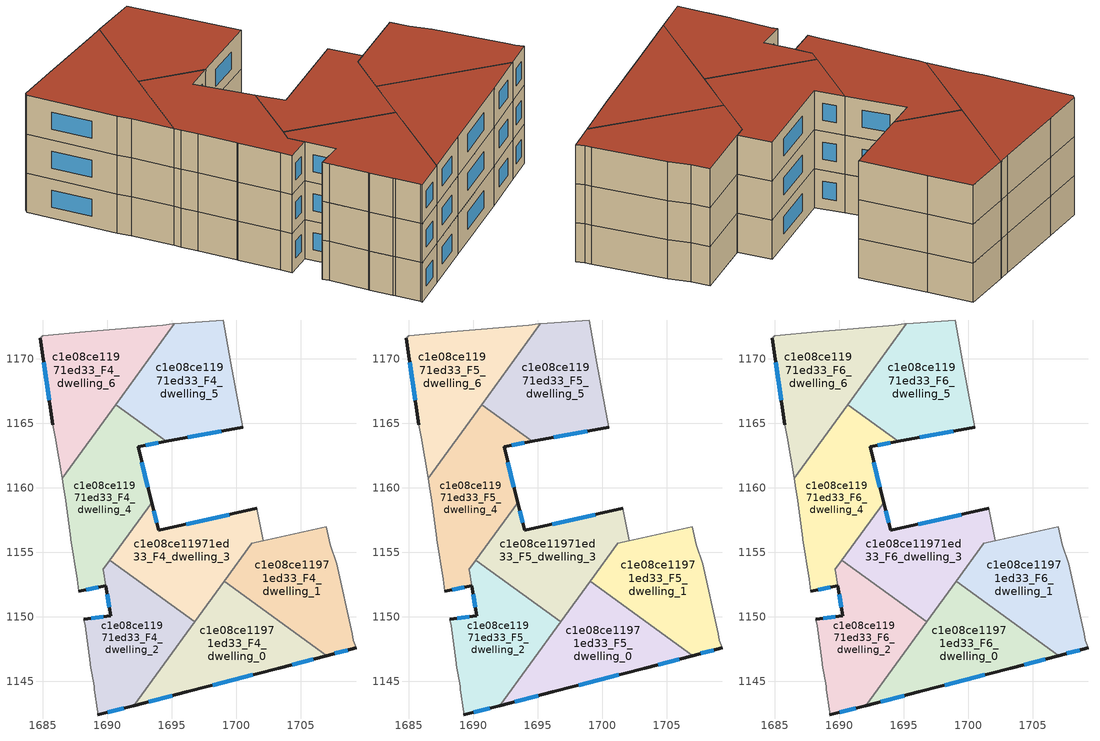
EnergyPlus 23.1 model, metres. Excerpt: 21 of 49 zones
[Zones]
c1e08ce11971ed33_F4_dwelling_0
 floor to c1e08ce11971ed33_F3_dwelling_0 (EU_floor_Construction): 1707.02,1146.98 1703.29,1145.99 1696.19,1144.19 1692.05,1143.11 1699.07,1152.76 z12
 wall outside (EU_wall_Construction): 1692.05,1143.11 1696.19,1144.19 1703.29,1145.99 1707.02,1146.98 z12:15
 wall to c1e08ce11971ed33_F4_dwelling_1 (EU_wall_Construction): 1707.02,1146.98 1699.07,1152.76 z12:15
 wall to c1e08ce11971ed33_F4_dwelling_2 (EU_wall_Construction): 1696.77,1149.6 1692.05,1143.11 z12:15
 wall to c1e08ce11971ed33_F4_dwelling_3 (EU_wall_Construction): 1699.07,1152.76 1696.77,1149.6 z12:15
 window (EU_Window_Construction): 1693.21,1143.41 1695.03,1143.89 / 1704.33,1146.27 1705.97,1146.7 / 1698.18,1144.69 1701.3,1145.48 z12.84:14.16
c1e08ce11971ed33_F4_dwelling_1
 floor to c1e08ce11971ed33_F3_dwelling_1 (EU_floor_Construction): 1707,1156.99 1707.3,1155.59 1707.8,1154.09 1709,1148.69 1709.1,1148.19 1709.3,1147.59 1707.02,1146.98 1699.07,1152.76 1701.21,1155.7 z12
 wall outside (EU_wall_Construction): 1707.02,1146.98 1709.3,1147.59 z12:15
 wall to c1e08ce11971ed33_F4_dwelling_3 (EU_wall_Construction): 1702.09,1155.89 1701.21,1155.7 / 1701.2,1155.69 1699.07,1152.76 z12:15
 wall adiabatic (EU_wall_Construction): 1709.3,1147.59 1709.1,1148.19 1709,1148.69 1707.8,1154.09 1707.3,1155.59 1707,1156.99 1702.1,1155.9 z12:15
 window (EU_Window_Construction): 1707.66,1147.15 1708.66,1147.42 z12.84:14.16
c1e08ce11971ed33_F4_dwelling_2
 floor to c1e08ce11971ed33_F3_dwelling_2 (EU_floor_Construction): 1696.77,1149.6 1692.05,1143.11 1689.28,1142.39 1689.28,1142.59 1689.01,1144.38 1688.98,1144.59 1688.68,1146.29 1688.68,1146.39 1688.28,1149.29 1688.18,1149.79 1690.28,1150.09 1689.88,1152.4 1689.67,1153.63 1690.21,1154.37 z12
 wall outside (EU_wall_Construction): 1689.88,1152.39 1690.28,1150.09 1688.18,1149.79 / 1689.28,1142.39 1692.05,1143.11 z12:15
 wall adiabatic (EU_wall_Construction): 1688.18,1149.79 1688.28,1149.29 1688.68,1146.39 1688.68,1146.29 1688.98,1144.59 1689.01,1144.38 1689.28,1142.59 1689.28,1142.39 z12:15
 wall to c1e08ce11971ed33_F4_dwelling_3 (EU_wall_Construction): 1696.77,1149.6 1690.21,1154.37 z12:15
 wall to c1e08ce11971ed33_F4_dwelling_4 (EU_wall_Construction): 1690.21,1154.37 1689.67,1153.63 1689.88,1152.4 z12:15
 window (EU_Window_Construction): 1689.69,1150.01 1688.77,1149.88 / 1690,1151.75 1690.17,1150.74 / 1690.06,1142.59 1691.27,1142.91 z12.84:14.16
c1e08ce11971ed33_F4_dwelling_3
 floor to c1e08ce11971ed33_F3_dwelling_3 (EU_floor_Construction): 1701.59,1158.4 1702.09,1155.89 1701.21,1155.7 1696.77,1149.6 1690.21,1154.37 1693.46,1158.84 1693.99,1156.7 z12
 wall outside (EU_wall_Construction): 1701.59,1158.4 1693.99,1156.7 1693.46,1158.84 z12:15
 wall adiabatic (EU_wall_Construction): 1702.09,1155.89 1701.59,1158.4 z12:15
 wall to c1e08ce11971ed33_F4_dwelling_4 (EU_wall_Construction): 1693.46,1158.84 1690.21,1154.37 z12:15
 window (EU_Window_Construction): 1693.84,1157.3 1693.61,1158.24 / 1699.46,1157.92 1696.12,1157.17 z12.84:14.16
c1e08ce11971ed33_F4_dwelling_4
 floor to c1e08ce11971ed33_F3_dwelling_4 (EU_floor_Construction): 1694.58,1163.61 1692.39,1163.2 1693.46,1158.84 1689.67,1153.63 1689.88,1152.4 1687.78,1152 1687.68,1152.9 1687.18,1156 1687.18,1156.1 1686.78,1159 1686.58,1160.2 1686.5,1160.74 1690.66,1166.46 z12
 wall outside (EU_wall_Construction): 1693.46,1158.84 1692.39,1163.2 1694.58,1163.61 / 1687.78,1152 1689.88,1152.4 z12:15
 wall adiabatic (EU_wall_Construction): 1686.5,1160.74 1686.58,1160.2 1686.78,1159 1687.18,1156.1 1687.18,1156 1687.68,1152.9 1687.78,1152 z12:15
 wall to c1e08ce11971ed33_F4_dwelling_5 (EU_wall_Construction): 1694.58,1163.61 1690.66,1166.46 z12:15
 wall to c1e08ce11971ed33_F4_dwelling_6 (EU_wall_Construction): 1690.66,1166.46 1686.5,1160.74 z12:15
 window (EU_Window_Construction): 1693,1163.32 1693.97,1163.49 / 1693.16,1160.06 1692.69,1161.98 / 1688.37,1152.11 1689.29,1152.28 z12.84:14.16
c1e08ce11971ed33_F4_dwelling_5
 floor to c1e08ce11971ed33_F3_dwelling_5 (EU_floor_Construction): 1699,1173.01 1699.6,1169.71 1700.49,1164.7 1694.58,1163.61 1690.66,1166.46 1695.21,1172.72 z12
 wall outside (EU_wall_Construction): 1694.58,1163.61 1700.49,1164.7 z12:15
 wall adiabatic (EU_wall_Construction): 1700.49,1164.7 1699.6,1169.71 1699,1173.01 1695.21,1172.72 z12:15
 wall to c1e08ce11971ed33_F4_dwelling_6 (EU_wall_Construction): 1695.21,1172.72 1690.66,1166.46 z12:15
 window (EU_Window_Construction): 1696.24,1163.91 1698.84,1164.39 z12.84:14.16
c1e08ce11971ed33_F4_dwelling_6
 floor to c1e08ce11971ed33_F3_dwelling_6 (EU_floor_Construction): 1695.21,1172.72 1686.5,1160.74 1685.98,1163.9 1685.78,1164.91 1684.79,1171.61 1684.99,1171.81 1688.29,1172.11 1694.29,1172.61 1695.09,1172.71 z12
 wall outside (EU_wall_Construction): 1684.79,1171.61 1685.78,1164.91 z12:15
 wall adiabatic (EU_wall_Construction): 1695.21,1172.72 1695.09,1172.71 1694.29,1172.61 1688.29,1172.11 1684.99,1171.81 1684.79,1171.61 / 1685.78,1164.91 1685.98,1163.9 1686.5,1160.74 z12:15
 window (EU_Window_Construction): 1685.07,1169.73 1685.5,1166.78 z12.84:14.16
c1e08ce11971ed33_F5_dwelling_0
 floor to c1e08ce11971ed33_F4_dwelling_0 (EU_floor_Construction): 1707.02,1146.98 1703.29,1145.99 1696.19,1144.19 1692.05,1143.11 1699.07,1152.76 z15
 wall outside (EU_wall_Construction): 1692.05,1143.11 1696.19,1144.19 1703.29,1145.99 1707.02,1146.98 z15:18
 wall to c1e08ce11971ed33_F5_dwelling_1 (EU_wall_Construction): 1707.02,1146.98 1699.07,1152.76 z15:18
 wall to c1e08ce11971ed33_F5_dwelling_2 (EU_wall_Construction): 1696.77,1149.6 1692.05,1143.11 z15:18
 wall to c1e08ce11971ed33_F5_dwelling_3 (EU_wall_Construction): 1699.07,1152.76 1696.77,1149.6 z15:18
 window (EU_Window_Construction): 1693.21,1143.41 1695.03,1143.89 / 1704.33,1146.27 1705.97,1146.7 / 1698.18,1144.69 1701.3,1145.48 z15.84:17.16
c1e08ce11971ed33_F5_dwelling_1
 floor to c1e08ce11971ed33_F4_dwelling_1 (EU_floor_Construction): 1707,1156.99 1707.3,1155.59 1707.8,1154.09 1709,1148.69 1709.1,1148.19 1709.3,1147.59 1707.02,1146.98 1699.07,1152.76 1701.21,1155.7 z15
 wall outside (EU_wall_Construction): 1707.02,1146.98 1709.3,1147.59 z15:18
 wall to c1e08ce11971ed33_F5_dwelling_3 (EU_wall_Construction): 1702.09,1155.89 1701.21,1155.7 / 1701.2,1155.69 1699.07,1152.76 z15:18
 wall adiabatic (EU_wall_Construction): 1709.3,1147.59 1709.1,1148.19 1709,1148.69 1707.8,1154.09 1707.3,1155.59 1707,1156.99 1702.1,1155.9 z15:18
 window (EU_Window_Construction): 1707.66,1147.15 1708.66,1147.42 z15.84:17.16
c1e08ce11971ed33_F5_dwelling_2
 floor to c1e08ce11971ed33_F4_dwelling_2 (EU_floor_Construction): 1696.77,1149.6 1692.05,1143.11 1689.28,1142.39 1689.28,1142.59 1689.01,1144.38 1688.98,1144.59 1688.68,1146.29 1688.68,1146.39 1688.28,1149.29 1688.18,1149.79 1690.28,1150.09 1689.88,1152.4 1689.67,1153.63 1690.21,1154.37 z15
 wall outside (EU_wall_Construction): 1689.88,1152.39 1690.28,1150.09 1688.18,1149.79 / 1689.28,1142.39 1692.05,1143.11 z15:18
 wall adiabatic (EU_wall_Construction): 1688.18,1149.79 1688.28,1149.29 1688.68,1146.39 1688.68,1146.29 1688.98,1144.59 1689.01,1144.38 1689.28,1142.59 1689.28,1142.39 z15:18
 wall to c1e08ce11971ed33_F5_dwelling_3 (EU_wall_Construction): 1696.77,1149.6 1690.21,1154.37 z15:18
 wall to c1e08ce11971ed33_F5_dwelling_4 (EU_wall_Construction): 1690.21,1154.37 1689.67,1153.63 1689.88,1152.4 z15:18
 window (EU_Window_Construction): 1689.69,1150.01 1688.77,1149.88 / 1690,1151.75 1690.17,1150.74 / 1690.06,1142.59 1691.27,1142.91 z15.84:17.16
c1e08ce11971ed33_F5_dwelling_3
 floor to c1e08ce11971ed33_F4_dwelling_3 (EU_floor_Construction): 1701.59,1158.4 1702.09,1155.89 1701.21,1155.7 1696.77,1149.6 1690.21,1154.37 1693.46,1158.84 1693.99,1156.7 z15
 wall outside (EU_wall_Construction): 1701.59,1158.4 1693.99,1156.7 1693.46,1158.84 z15:18
 wall adiabatic (EU_wall_Construction): 1702.09,1155.89 1701.59,1158.4 z15:18
 wall to c1e08ce11971ed33_F5_dwelling_4 (EU_wall_Construction): 1693.46,1158.84 1690.21,1154.37 z15:18
 window (EU_Window_Construction): 1693.84,1157.3 1693.61,1158.24 / 1699.46,1157.92 1696.12,1157.17 z15.84:17.16
c1e08ce11971ed33_F5_dwelling_4
 floor to c1e08ce11971ed33_F4_dwelling_4 (EU_floor_Construction): 1694.58,1163.61 1692.39,1163.2 1693.46,1158.84 1689.67,1153.63 1689.88,1152.4 1687.78,1152 1687.68,1152.9 1687.18,1156 1687.18,1156.1 1686.78,1159 1686.58,1160.2 1686.5,1160.74 1690.66,1166.46 z15
 wall outside (EU_wall_Construction): 1693.46,1158.84 1692.39,1163.2 1694.58,1163.61 / 1687.78,1152 1689.88,1152.4 z15:18
 wall adiabatic (EU_wall_Construction): 1686.5,1160.74 1686.58,1160.2 1686.78,1159 1687.18,1156.1 1687.18,1156 1687.68,1152.9 1687.78,1152 z15:18
 wall to c1e08ce11971ed33_F5_dwelling_5 (EU_wall_Construction): 1694.58,1163.61 1690.66,1166.46 z15:18
 wall to c1e08ce11971ed33_F5_dwelling_6 (EU_wall_Construction): 1690.66,1166.46 1686.5,1160.74 z15:18
 window (EU_Window_Construction): 1693,1163.32 1693.97,1163.49 / 1693.16,1160.06 1692.69,1161.98 / 1688.37,1152.11 1689.29,1152.28 z15.84:17.16
c1e08ce11971ed33_F5_dwelling_5
 floor to c1e08ce11971ed33_F4_dwelling_5 (EU_floor_Construction): 1699,1173.01 1699.6,1169.71 1700.49,1164.7 1694.58,1163.61 1690.66,1166.46 1695.21,1172.72 z15
 wall outside (EU_wall_Construction): 1694.58,1163.61 1700.49,1164.7 z15:18
 wall adiabatic (EU_wall_Construction): 1700.49,1164.7 1699.6,1169.71 1699,1173.01 1695.21,1172.72 z15:18
 wall to c1e08ce11971ed33_F5_dwelling_6 (EU_wall_Construction): 1695.21,1172.72 1690.66,1166.46 z15:18
 window (EU_Window_Construction): 1696.24,1163.91 1698.84,1164.39 z15.84:17.16
c1e08ce11971ed33_F5_dwelling_6
 floor to c1e08ce11971ed33_F4_dwelling_6 (EU_floor_Construction): 1695.21,1172.72 1686.5,1160.74 1685.98,1163.9 1685.78,1164.91 1684.79,1171.61 1684.99,1171.81 1688.29,1172.11 1694.29,1172.61 1695.09,1172.71 z15
 wall outside (EU_wall_Construction): 1684.79,1171.61 1685.78,1164.91 z15:18
 wall adiabatic (EU_wall_Construction): 1695.21,1172.72 1695.09,1172.71 1694.29,1172.61 1688.29,1172.11 1684.99,1171.81 1684.79,1171.61 / 1685.78,1164.91 1685.98,1163.9 1686.5,1160.74 z15:18
 window (EU_Window_Construction): 1685.07,1169.73 1685.5,1166.78 z15.84:17.16
c1e08ce11971ed33_F6_dwelling_0
 floor to c1e08ce11971ed33_F5_dwelling_0 (EU_floor_Construction): 1707.02,1146.98 1703.29,1145.99 1696.19,1144.19 1692.05,1143.11 1699.07,1152.76 z18
 wall outside (EU_wall_Construction): 1692.05,1143.11 1696.19,1144.19 1703.29,1145.99 1707.02,1146.98 z18:21
 wall to c1e08ce11971ed33_F6_dwelling_1 (EU_wall_Construction): 1707.02,1146.98 1699.07,1152.76 z18:21
 wall to c1e08ce11971ed33_F6_dwelling_2 (EU_wall_Construction): 1696.77,1149.6 1692.05,1143.11 z18:21
 wall to c1e08ce11971ed33_F6_dwelling_3 (EU_wall_Construction): 1699.07,1152.76 1696.77,1149.6 z18:21
 window (EU_Window_Construction): 1693.21,1143.41 1695.03,1143.89 / 1704.33,1146.27 1705.97,1146.7 / 1698.18,1144.69 1701.3,1145.48 z18.84:20.16
 roof outside (EU_roof_Construction): 1707.02,1146.98 1699.07,1152.76 1692.05,1143.11 1696.19,1144.19 1703.29,1145.99 z21
c1e08ce11971ed33_F6_dwelling_1
 floor to c1e08ce11971ed33_F5_dwelling_1 (EU_floor_Construction): 1707,1156.99 1707.3,1155.59 1707.8,1154.09 1709,1148.69 1709.1,1148.19 1709.3,1147.59 1707.02,1146.98 1699.07,1152.76 1701.21,1155.7 z18
 wall outside (EU_wall_Construction): 1707.02,1146.98 1709.3,1147.59 z18:21
 wall to c1e08ce11971ed33_F6_dwelling_3 (EU_wall_Construction): 1702.09,1155.89 1701.21,1155.7 / 1701.2,1155.69 1699.07,1152.76 z18:21
 wall adiabatic (EU_wall_Construction): 1709.3,1147.59 1709.1,1148.19 1709,1148.69 1707.8,1154.09 1707.3,1155.59 1707,1156.99 1702.1,1155.9 z18:21
 window (EU_Window_Construction): 1707.66,1147.15 1708.66,1147.42 z18.84:20.16
 roof outside (EU_roof_Construction): 1709.3,1147.59 1709.1,1148.19 1709,1148.69 1707.8,1154.09 1707.3,1155.59 1707,1156.99 1701.21,1155.7 1699.07,1152.76 1707.02,1146.98 z21
c1e08ce11971ed33_F6_dwelling_2
 floor to c1e08ce11971ed33_F5_dwelling_2 (EU_floor_Construction): 1696.77,1149.6 1692.05,1143.11 1689.28,1142.39 1689.28,1142.59 1689.01,1144.38 1688.98,1144.59 1688.68,1146.29 1688.68,1146.39 1688.28,1149.29 1688.18,1149.79 1690.28,1150.09 1689.88,1152.4 1689.67,1153.63 1690.21,1154.37 z18
 wall outside (EU_wall_Construction): 1689.88,1152.39 1690.28,1150.09 1688.18,1149.79 / 1689.28,1142.39 1692.05,1143.11 z18:21
 wall adiabatic (EU_wall_Construction): 1688.18,1149.79 1688.28,1149.29 1688.68,1146.39 1688.68,1146.29 1688.98,1144.59 1689.01,1144.38 1689.28,1142.59 1689.28,1142.39 z18:21
 wall to c1e08ce11971ed33_F6_dwelling_3 (EU_wall_Construction): 1696.77,1149.6 1690.21,1154.37 z18:21
 wall to c1e08ce11971ed33_F6_dwelling_4 (EU_wall_Construction): 1690.21,1154.37 1689.67,1153.63 1689.88,1152.4 z18:21
 window (EU_Window_Construction): 1689.69,1150.01 1688.77,1149.88 / 1690,1151.75 1690.17,1150.74 / 1690.06,1142.59 1691.27,1142.91 z18.84:20.16
 roof outside (EU_roof_Construction): 1692.05,1143.11 1696.77,1149.6 1690.21,1154.37 1689.67,1153.63 1689.88,1152.4 1690.28,1150.09 1688.18,1149.79 1688.28,1149.29 1688.68,1146.39 1688.68,1146.29 1688.98,1144.59 1689.01,1144.38 1689.28,1142.59 1689.28,1142.39 z21
c1e08ce11971ed33_F6_dwelling_3
 floor to c1e08ce11971ed33_F5_dwelling_3 (EU_floor_Construction): 1701.59,1158.4 1702.09,1155.89 1701.21,1155.7 1696.77,1149.6 1690.21,1154.37 1693.46,1158.84 1693.99,1156.7 z18
 wall outside (EU_wall_Construction): 1701.59,1158.4 1693.99,1156.7 1693.46,1158.84 z18:21
 wall adiabatic (EU_wall_Construction): 1702.09,1155.89 1701.59,1158.4 z18:21
 wall to c1e08ce11971ed33_F6_dwelling_4 (EU_wall_Construction): 1693.46,1158.84 1690.21,1154.37 z18:21
 window (EU_Window_Construction): 1693.84,1157.3 1693.61,1158.24 / 1699.46,1157.92 1696.12,1157.17 z18.84:20.16
 roof outside (EU_roof_Construction): 1696.77,1149.6 1701.21,1155.7 1702.09,1155.89 1701.59,1158.4 1693.99,1156.7 1693.46,1158.84 1690.21,1154.37 z21
c1e08ce11971ed33_F6_dwelling_4
 floor to c1e08ce11971ed33_F5_dwelling_4 (EU_floor_Construction): 1694.58,1163.61 1692.39,1163.2 1693.46,1158.84 1689.67,1153.63 1689.88,1152.4 1687.78,1152 1687.68,1152.9 1687.18,1156 1687.18,1156.1 1686.78,1159 1686.58,1160.2 1686.5,1160.74 1690.66,1166.46 z18
 wall outside (EU_wall_Construction): 1693.46,1158.84 1692.39,1163.2 1694.58,1163.61 / 1687.78,1152 1689.88,1152.4 z18:21
 wall adiabatic (EU_wall_Construction): 1686.5,1160.74 1686.58,1160.2 1686.78,1159 1687.18,1156.1 1687.18,1156 1687.68,1152.9 1687.78,1152 z18:21
 wall to c1e08ce11971ed33_F6_dwelling_5 (EU_wall_Construction): 1694.58,1163.61 1690.66,1166.46 z18:21
 wall to c1e08ce11971ed33_F6_dwelling_6 (EU_wall_Construction): 1690.66,1166.46 1686.5,1160.74 z18:21
 window (EU_Window_Construction): 1693,1163.32 1693.97,1163.49 / 1693.16,1160.06 1692.69,1161.98 / 1688.37,1152.11 1689.29,1152.28 z18.84:20.16
 roof outside (EU_roof_Construction): 1689.88,1152.4 1689.67,1153.63 1693.46,1158.84 1692.39,1163.2 1694.58,1163.61 1690.66,1166.46 1686.5,1160.74 1686.58,1160.2 1686.78,1159 1687.18,1156.1 1687.18,1156 1687.68,1152.9 1687.78,1152 z21
c1e08ce11971ed33_F6_dwelling_5
 floor to c1e08ce11971ed33_F5_dwelling_5 (EU_floor_Construction): 1699,1173.01 1699.6,1169.71 1700.49,1164.7 1694.58,1163.61 1690.66,1166.46 1695.21,1172.72 z18
 wall outside (EU_wall_Construction): 1694.58,1163.61 1700.49,1164.7 z18:21
 wall adiabatic (EU_wall_Construction): 1700.49,1164.7 1699.6,1169.71 1699,1173.01 1695.21,1172.72 z18:21
 wall to c1e08ce11971ed33_F6_dwelling_6 (EU_wall_Construction): 1695.21,1172.72 1690.66,1166.46 z18:21
 window (EU_Window_Construction): 1696.24,1163.91 1698.84,1164.39 z18.84:20.16
 roof outside (EU_roof_Construction): 1700.49,1164.7 1699.6,1169.71 1699,1173.01 1695.21,1172.72 1690.66,1166.46 1694.58,1163.61 z21
c1e08ce11971ed33_F6_dwelling_6
 floor to c1e08ce11971ed33_F5_dwelling_6 (EU_floor_Construction): 1695.21,1172.72 1686.5,1160.74 1685.98,1163.9 1685.78,1164.91 1684.79,1171.61 1684.99,1171.81 1688.29,1172.11 1694.29,1172.61 1695.09,1172.71 z18
 wall outside (EU_wall_Construction): 1684.79,1171.61 1685.78,1164.91 z18:21
 wall adiabatic (EU_wall_Construction): 1695.21,1172.72 1695.09,1172.71 1694.29,1172.61 1688.29,1172.11 1684.99,1171.81 1684.79,1171.61 / 1685.78,1164.91 1685.98,1163.9 1686.5,1160.74 z18:21
 window (EU_Window_Construction): 1685.07,1169.73 1685.5,1166.78 z18.84:20.16
 roof outside (EU_roof_Construction): 1686.5,1160.74 1695.21,1172.72 1695.09,1172.71 1694.29,1172.61 1688.29,1172.11 1684.99,1171.81 1684.79,1171.61 1685.78,1164.91 1685.98,1163.9 z21
[Building]
EU S2 Campaign: North Axis=0; Terrain=City; Solar Distribution=FullExterior
[Site:Location]
Lyon-Bron: Latitude=45.75; Longitude=5; Time Zone=1; Elevation=198
[SizingPeriod:WeatherFileDays]
AnnualSizingPeriod: Begin Month=1; Begin Day of Month=1; End Month=12; End Day of Month=31; Day of Week for Start Day=Monday; Use Weather File Daylight Saving Period=No; Use Weather File Rain and Snow Indicators=No
[MATERIAL]
EU_InternalMass_Material: Roughness=MediumRough; Thickness=0.1; Conductivity=1; Density=1800; Specific Heat=900; Thermal Absorptance=0.9; Solar Absorptance=0.7; Visible Absorptance=0.7
[MATERIAL:NOMASS] Roughness=MediumRough; Thermal Absorptance=0.9; Solar Absorptance=0.7; Visible Absorptance=0.7
Name | Thermal Resistance
EU_wall_NoMass | 0.776494
EU_roof_NoMass | 0.486893
EU_floor_NoMass | 0.421597
[WINDOWMATERIAL:SIMPLEGLAZINGSYSTEM]
EU_Window_SimpleGlazing: UFactor=4.24961; Solar Heat Gain Coefficient=0.83; Visible Transmittance=0.83
[CONSTRUCTION]
EU_wall_Construction: EU_wall_NoMass
EU_roof_Construction: EU_roof_NoMass
EU_floor_Construction: EU_floor_NoMass
EU_Window_Construction: EU_Window_SimpleGlazing
EU_InternalMass_Construction: EU_InternalMass_Material
[ZONE] Type=1; Multiplier=1; Ceiling Height=autocalculate; Floor Area=autocalculate; Part of Total Floor Area=Yes
Name | Volume
c1e08ce11971ed33_F4_dwelling_0; c1e08ce11971ed33_F5_dwelling_0; c1e08ce11971ed33_F6_dwelling_0 | 176.262
c1e08ce11971ed33_F4_dwelling_1; c1e08ce11971ed33_F5_dwelling_1; c1e08ce11971ed33_F6_dwelling_1 | 175.173
c1e08ce11971ed33_F4_dwelling_2; c1e08ce11971ed33_F5_dwelling_2; c1e08ce11971ed33_F6_dwelling_2 | 166.253
c1e08ce11971ed33_F4_dwelling_3; c1e08ce11971ed33_F5_dwelling_3; c1e08ce11971ed33_F6_dwelling_3 | 169.833
c1e08ce11971ed33_F4_dwelling_4; c1e08ce11971ed33_F5_dwelling_4; c1e08ce11971ed33_F6_dwelling_4 | 186.286
c1e08ce11971ed33_F4_dwelling_5; c1e08ce11971ed33_F5_dwelling_5; c1e08ce11971ed33_F6_dwelling_5 | 183.854
c1e08ce11971ed33_F4_dwelling_6; c1e08ce11971ed33_F5_dwelling_6; c1e08ce11971ed33_F6_dwelling_6 | 176.271
[INTERNALMASS] Construction=EU_InternalMass_Construction
Name | Zone or ZoneList | Surface Area
c1e08ce11971ed33_F4_dwelling_0_EU_InternalMass | c1e08ce11971ed33_F4_dwelling_0 | 58.753
c1e08ce11971ed33_F4_dwelling_1_EU_InternalMass | c1e08ce11971ed33_F4_dwelling_1 | 58.392
c1e08ce11971ed33_F4_dwelling_2_EU_InternalMass | c1e08ce11971ed33_F4_dwelling_2 | 55.4199
c1e08ce11971ed33_F4_dwelling_3_EU_InternalMass | c1e08ce11971ed33_F4_dwelling_3 | 56.6101
c1e08ce11971ed33_F4_dwelling_4_EU_InternalMass | c1e08ce11971ed33_F4_dwelling_4 | 62.0952
c1e08ce11971ed33_F4_dwelling_5_EU_InternalMass | c1e08ce11971ed33_F4_dwelling_5 | 61.2853
c1e08ce11971ed33_F4_dwelling_6_EU_InternalMass | c1e08ce11971ed33_F4_dwelling_6 | 58.7572
c1e08ce11971ed33_F5_dwelling_0_EU_InternalMass | c1e08ce11971ed33_F5_dwelling_0 | 58.753
c1e08ce11971ed33_F5_dwelling_1_EU_InternalMass | c1e08ce11971ed33_F5_dwelling_1 | 58.392
c1e08ce11971ed33_F5_dwelling_2_EU_InternalMass | c1e08ce11971ed33_F5_dwelling_2 | 55.4199
c1e08ce11971ed33_F5_dwelling_3_EU_InternalMass | c1e08ce11971ed33_F5_dwelling_3 | 56.6101
c1e08ce11971ed33_F5_dwelling_4_EU_InternalMass | c1e08ce11971ed33_F5_dwelling_4 | 62.0952
c1e08ce11971ed33_F5_dwelling_5_EU_InternalMass | c1e08ce11971ed33_F5_dwelling_5 | 61.2853
c1e08ce11971ed33_F5_dwelling_6_EU_InternalMass | c1e08ce11971ed33_F5_dwelling_6 | 58.7572
c1e08ce11971ed33_F6_dwelling_0_EU_InternalMass | c1e08ce11971ed33_F6_dwelling_0 | 58.753
c1e08ce11971ed33_F6_dwelling_1_EU_InternalMass | c1e08ce11971ed33_F6_dwelling_1 | 58.392
c1e08ce11971ed33_F6_dwelling_2_EU_InternalMass | c1e08ce11971ed33_F6_dwelling_2 | 55.4199
c1e08ce11971ed33_F6_dwelling_3_EU_InternalMass | c1e08ce11971ed33_F6_dwelling_3 | 56.6101
c1e08ce11971ed33_F6_dwelling_4_EU_InternalMass | c1e08ce11971ed33_F6_dwelling_4 | 62.0952
c1e08ce11971ed33_F6_dwelling_5_EU_InternalMass | c1e08ce11971ed33_F6_dwelling_5 | 61.2853
c1e08ce11971ed33_F6_dwelling_6_EU_InternalMass | c1e08ce11971ed33_F6_dwelling_6 | 58.7572
[OTHEREQUIPMENT] Fuel Type=Electricity; Design Level Calculation Method=Watts/Area; Power per Zone Floor Area=1; Fraction Latent=0; Fraction Radiant=0; Fraction Lost=0; Carbon Dioxide Generation Rate=0; EndUse Subcategory=EU_Step8_InternalGains
Name | Zone or ZoneList or Space or SpaceList | Schedule
EU_Step8_InternalGain_c1e08ce11971ed33_F4_dwelling_0_f000 | c1e08ce11971ed33_F4_dwelling_0 | EU_Step8_GainSchedule_c1e08ce11971ed33_F4_dwelling_0_f000
EU_Step8_InternalGain_c1e08ce11971ed33_F4_dwelling_1_f000 | c1e08ce11971ed33_F4_dwelling_1 | EU_Step8_GainSchedule_c1e08ce11971ed33_F4_dwelling_1_f000
EU_Step8_InternalGain_c1e08ce11971ed33_F4_dwelling_2_f000 | c1e08ce11971ed33_F4_dwelling_2 | EU_Step8_GainSchedule_c1e08ce11971ed33_F4_dwelling_2_f000
EU_Step8_InternalGain_c1e08ce11971ed33_F4_dwelling_3_f000 | c1e08ce11971ed33_F4_dwelling_3 | EU_Step8_GainSchedule_c1e08ce11971ed33_F4_dwelling_3_f000
EU_Step8_InternalGain_c1e08ce11971ed33_F4_dwelling_4_f000 | c1e08ce11971ed33_F4_dwelling_4 | EU_Step8_GainSchedule_c1e08ce11971ed33_F4_dwelling_4_f000
EU_Step8_InternalGain_c1e08ce11971ed33_F4_dwelling_5_f000 | c1e08ce11971ed33_F4_dwelling_5 | EU_Step8_GainSchedule_c1e08ce11971ed33_F4_dwelling_5_f000
EU_Step8_InternalGain_c1e08ce11971ed33_F4_dwelling_6_f000 | c1e08ce11971ed33_F4_dwelling_6 | EU_Step8_GainSchedule_c1e08ce11971ed33_F4_dwelling_6_f000
EU_Step8_InternalGain_c1e08ce11971ed33_F5_dwelling_0_f000 | c1e08ce11971ed33_F5_dwelling_0 | EU_Step8_GainSchedule_c1e08ce11971ed33_F5_dwelling_0_f000
EU_Step8_InternalGain_c1e08ce11971ed33_F5_dwelling_1_f000 | c1e08ce11971ed33_F5_dwelling_1 | EU_Step8_GainSchedule_c1e08ce11971ed33_F5_dwelling_1_f000
EU_Step8_InternalGain_c1e08ce11971ed33_F5_dwelling_2_f000 | c1e08ce11971ed33_F5_dwelling_2 | EU_Step8_GainSchedule_c1e08ce11971ed33_F5_dwelling_2_f000
EU_Step8_InternalGain_c1e08ce11971ed33_F5_dwelling_3_f000 | c1e08ce11971ed33_F5_dwelling_3 | EU_Step8_GainSchedule_c1e08ce11971ed33_F5_dwelling_3_f000
EU_Step8_InternalGain_c1e08ce11971ed33_F5_dwelling_4_f000 | c1e08ce11971ed33_F5_dwelling_4 | EU_Step8_GainSchedule_c1e08ce11971ed33_F5_dwelling_4_f000
EU_Step8_InternalGain_c1e08ce11971ed33_F5_dwelling_5_f000 | c1e08ce11971ed33_F5_dwelling_5 | EU_Step8_GainSchedule_c1e08ce11971ed33_F5_dwelling_5_f000
EU_Step8_InternalGain_c1e08ce11971ed33_F5_dwelling_6_f000 | c1e08ce11971ed33_F5_dwelling_6 | EU_Step8_GainSchedule_c1e08ce11971ed33_F5_dwelling_6_f000
EU_Step8_InternalGain_c1e08ce11971ed33_F6_dwelling_0_f000 | c1e08ce11971ed33_F6_dwelling_0 | EU_Step8_GainSchedule_c1e08ce11971ed33_F6_dwelling_0_f000
EU_Step8_InternalGain_c1e08ce11971ed33_F6_dwelling_1_f000 | c1e08ce11971ed33_F6_dwelling_1 | EU_Step8_GainSchedule_c1e08ce11971ed33_F6_dwelling_1_f000
EU_Step8_InternalGain_c1e08ce11971ed33_F6_dwelling_2_f000 | c1e08ce11971ed33_F6_dwelling_2 | EU_Step8_GainSchedule_c1e08ce11971ed33_F6_dwelling_2_f000
EU_Step8_InternalGain_c1e08ce11971ed33_F6_dwelling_3_f000 | c1e08ce11971ed33_F6_dwelling_3 | EU_Step8_GainSchedule_c1e08ce11971ed33_F6_dwelling_3_f000
EU_Step8_InternalGain_c1e08ce11971ed33_F6_dwelling_4_f000 | c1e08ce11971ed33_F6_dwelling_4 | EU_Step8_GainSchedule_c1e08ce11971ed33_F6_dwelling_4_f000
EU_Step8_InternalGain_c1e08ce11971ed33_F6_dwelling_5_f000 | c1e08ce11971ed33_F6_dwelling_5 | EU_Step8_GainSchedule_c1e08ce11971ed33_F6_dwelling_5_f000
EU_Step8_InternalGain_c1e08ce11971ed33_F6_dwelling_6_f000 | c1e08ce11971ed33_F6_dwelling_6 | EU_Step8_GainSchedule_c1e08ce11971ed33_F6_dwelling_6_f000
[ZONEVENTILATION:DESIGNFLOWRATE] Schedule=EU_AlwaysOn; Design Flow Rate Calculation Method=AirChanges/Hour; Air Changes per Hour=0.693814; Ventilation Type=Natural; Fan Pressure Rise=0; Fan Total Efficiency=1; Constant Term Coefficient=1; Temperature Term Coefficient=0; Velocity Term Coefficient=0; Velocity Squared Term Coefficient=0; Minimum Indoor Temperature=-100; Maximum Indoor Temperature=100; Delta Temperature=-100; Minimum Outdoor Temperature=-100; Maximum Outdoor Temperature=100; Maximum Wind Speed=40
Name | Zone or ZoneList or Space or SpaceList
EU_ConstantAir_c1e08ce11971ed33_F4_dwelling_0 | c1e08ce11971ed33_F4_dwelling_0
EU_ConstantAir_c1e08ce11971ed33_F4_dwelling_1 | c1e08ce11971ed33_F4_dwelling_1
EU_ConstantAir_c1e08ce11971ed33_F4_dwelling_2 | c1e08ce11971ed33_F4_dwelling_2
EU_ConstantAir_c1e08ce11971ed33_F4_dwelling_3 | c1e08ce11971ed33_F4_dwelling_3
EU_ConstantAir_c1e08ce11971ed33_F4_dwelling_4 | c1e08ce11971ed33_F4_dwelling_4
EU_ConstantAir_c1e08ce11971ed33_F4_dwelling_5 | c1e08ce11971ed33_F4_dwelling_5
EU_ConstantAir_c1e08ce11971ed33_F4_dwelling_6 | c1e08ce11971ed33_F4_dwelling_6
EU_ConstantAir_c1e08ce11971ed33_F5_dwelling_0 | c1e08ce11971ed33_F5_dwelling_0
EU_ConstantAir_c1e08ce11971ed33_F5_dwelling_1 | c1e08ce11971ed33_F5_dwelling_1
EU_ConstantAir_c1e08ce11971ed33_F5_dwelling_2 | c1e08ce11971ed33_F5_dwelling_2
EU_ConstantAir_c1e08ce11971ed33_F5_dwelling_3 | c1e08ce11971ed33_F5_dwelling_3
EU_ConstantAir_c1e08ce11971ed33_F5_dwelling_4 | c1e08ce11971ed33_F5_dwelling_4
EU_ConstantAir_c1e08ce11971ed33_F5_dwelling_5 | c1e08ce11971ed33_F5_dwelling_5
EU_ConstantAir_c1e08ce11971ed33_F5_dwelling_6 | c1e08ce11971ed33_F5_dwelling_6
EU_ConstantAir_c1e08ce11971ed33_F6_dwelling_0 | c1e08ce11971ed33_F6_dwelling_0
EU_ConstantAir_c1e08ce11971ed33_F6_dwelling_1 | c1e08ce11971ed33_F6_dwelling_1
EU_ConstantAir_c1e08ce11971ed33_F6_dwelling_2 | c1e08ce11971ed33_F6_dwelling_2
EU_ConstantAir_c1e08ce11971ed33_F6_dwelling_3 | c1e08ce11971ed33_F6_dwelling_3
EU_ConstantAir_c1e08ce11971ed33_F6_dwelling_4 | c1e08ce11971ed33_F6_dwelling_4
EU_ConstantAir_c1e08ce11971ed33_F6_dwelling_5 | c1e08ce11971ed33_F6_dwelling_5
EU_ConstantAir_c1e08ce11971ed33_F6_dwelling_6 | c1e08ce11971ed33_F6_dwelling_6
[HVACTEMPLATE:THERMOSTAT] Constant Heating Setpoint=20; Constant Cooling Setpoint=50
EU_HeatOnly_c1e08ce11971ed33_F0_dwelling_0; EU_HeatOnly_c1e08ce11971ed33_F0_dwelling_1; EU_HeatOnly_c1e08ce11971ed33_F0_dwelling_2; EU_HeatOnly_c1e08ce11971ed33_F0_dwelling_3; EU_HeatOnly_c1e08ce11971ed33_F0_dwelling_4; EU_HeatOnly_c1e08ce11971ed33_F0_dwelling_5; EU_HeatOnly_c1e08ce11971ed33_F0_dwelling_6; EU_HeatOnly_c1e08ce11971ed33_F1_dwelling_0; EU_HeatOnly_c1e08ce11971ed33_F1_dwelling_1; EU_HeatOnly_c1e08ce11971ed33_F1_dwelling_2; EU_HeatOnly_c1e08ce11971ed33_F1_dwelling_3; EU_HeatOnly_c1e08ce11971ed33_F1_dwelling_4; EU_HeatOnly_c1e08ce11971ed33_F1_dwelling_5; EU_HeatOnly_c1e08ce11971ed33_F1_dwelling_6; EU_HeatOnly_c1e08ce11971ed33_F2_dwelling_0; EU_HeatOnly_c1e08ce11971ed33_F2_dwelling_1; EU_HeatOnly_c1e08ce11971ed33_F2_dwelling_2; EU_HeatOnly_c1e08ce11971ed33_F2_dwelling_3; EU_HeatOnly_c1e08ce11971ed33_F2_dwelling_4; EU_HeatOnly_c1e08ce11971ed33_F2_dwelling_5; EU_HeatOnly_c1e08ce11971ed33_F2_dwelling_6; EU_HeatOnly_c1e08ce11971ed33_F3_dwelling_0; EU_HeatOnly_c1e08ce11971ed33_F3_dwelling_1; EU_HeatOnly_c1e08ce11971ed33_F3_dwelling_2; EU_HeatOnly_c1e08ce11971ed33_F3_dwelling_3; EU_HeatOnly_c1e08ce11971ed33_F3_dwelling_4; EU_HeatOnly_c1e08ce11971ed33_F3_dwelling_5; EU_HeatOnly_c1e08ce11971ed33_F3_dwelling_6; EU_HeatOnly_c1e08ce11971ed33_F4_dwelling_0; EU_HeatOnly_c1e08ce11971ed33_F4_dwelling_1; EU_HeatOnly_c1e08ce11971ed33_F4_dwelling_2; EU_HeatOnly_c1e08ce11971ed33_F4_dwelling_3; EU_HeatOnly_c1e08ce11971ed33_F4_dwelling_4; EU_HeatOnly_c1e08ce11971ed33_F4_dwelling_5; EU_HeatOnly_c1e08ce11971ed33_F4_dwelling_6; EU_HeatOnly_c1e08ce11971ed33_F5_dwelling_0; EU_HeatOnly_c1e08ce11971ed33_F5_dwelling_1; EU_HeatOnly_c1e08ce11971ed33_F5_dwelling_2; EU_HeatOnly_c1e08ce11971ed33_F5_dwelling_3; EU_HeatOnly_c1e08ce11971ed33_F5_dwelling_4; EU_HeatOnly_c1e08ce11971ed33_F5_dwelling_5; EU_HeatOnly_c1e08ce11971ed33_F5_dwelling_6; EU_HeatOnly_c1e08ce11971ed33_F6_dwelling_0; EU_HeatOnly_c1e08ce11971ed33_F6_dwelling_1; EU_HeatOnly_c1e08ce11971ed33_F6_dwelling_2; EU_HeatOnly_c1e08ce11971ed33_F6_dwelling_3; EU_HeatOnly_c1e08ce11971ed33_F6_dwelling_4; EU_HeatOnly_c1e08ce11971ed33_F6_dwelling_5; EU_HeatOnly_c1e08ce11971ed33_F6_dwelling_6
[HVACTEMPLATE:ZONE:IDEALLOADSAIRSYSTEM] System Availability Schedule=EU_AlwaysOn; Maximum Heating Supply Air Temperature=50; Minimum Cooling Supply Air Temperature=13; Maximum Heating Supply Air Humidity Ratio=0.0156; Minimum Cooling Supply Air Humidity Ratio=0.0077; Heating Limit=NoLimit; Cooling Limit=NoLimit; Heating Availability Schedule=EU_AlwaysOn; Cooling Availability Schedule=EU_CoolingOff; Dehumidification Control Type=ConstantSensibleHeatRatio; Cooling Sensible Heat Ratio=0.7; Dehumidification Setpoint=60; Humidification Control Type=None; Humidification Setpoint=30; Outdoor Air Method=None; Outdoor Air Flow Rate per Person=0.00944; Outdoor Air Flow Rate per Zone Floor Area=0; Outdoor Air Flow Rate per Zone=0; Demand Controlled Ventilation Type=None; Outdoor Air Economizer Type=NoEconomizer; Heat Recovery Type=None; Sensible Heat Recovery Effectiveness=0.7; Latent Heat Recovery Effectiveness=0.65
Name | Template Thermostat
c1e08ce11971ed33_F4_dwelling_0 | EU_HeatOnly_c1e08ce11971ed33_F4_dwelling_0
c1e08ce11971ed33_F4_dwelling_1 | EU_HeatOnly_c1e08ce11971ed33_F4_dwelling_1
c1e08ce11971ed33_F4_dwelling_2 | EU_HeatOnly_c1e08ce11971ed33_F4_dwelling_2
c1e08ce11971ed33_F4_dwelling_3 | EU_HeatOnly_c1e08ce11971ed33_F4_dwelling_3
c1e08ce11971ed33_F4_dwelling_4 | EU_HeatOnly_c1e08ce11971ed33_F4_dwelling_4
c1e08ce11971ed33_F4_dwelling_5 | EU_HeatOnly_c1e08ce11971ed33_F4_dwelling_5
c1e08ce11971ed33_F4_dwelling_6 | EU_HeatOnly_c1e08ce11971ed33_F4_dwelling_6
c1e08ce11971ed33_F5_dwelling_0 | EU_HeatOnly_c1e08ce11971ed33_F5_dwelling_0
c1e08ce11971ed33_F5_dwelling_1 | EU_HeatOnly_c1e08ce11971ed33_F5_dwelling_1
c1e08ce11971ed33_F5_dwelling_2 | EU_HeatOnly_c1e08ce11971ed33_F5_dwelling_2
c1e08ce11971ed33_F5_dwelling_3 | EU_HeatOnly_c1e08ce11971ed33_F5_dwelling_3
c1e08ce11971ed33_F5_dwelling_4 | EU_HeatOnly_c1e08ce11971ed33_F5_dwelling_4
c1e08ce11971ed33_F5_dwelling_5 | EU_HeatOnly_c1e08ce11971ed33_F5_dwelling_5
c1e08ce11971ed33_F5_dwelling_6 | EU_HeatOnly_c1e08ce11971ed33_F5_dwelling_6
c1e08ce11971ed33_F6_dwelling_0 | EU_HeatOnly_c1e08ce11971ed33_F6_dwelling_0
c1e08ce11971ed33_F6_dwelling_1 | EU_HeatOnly_c1e08ce11971ed33_F6_dwelling_1
c1e08ce11971ed33_F6_dwelling_2 | EU_HeatOnly_c1e08ce11971ed33_F6_dwelling_2
c1e08ce11971ed33_F6_dwelling_3 | EU_HeatOnly_c1e08ce11971ed33_F6_dwelling_3
c1e08ce11971ed33_F6_dwelling_4 | EU_HeatOnly_c1e08ce11971ed33_F6_dwelling_4
c1e08ce11971ed33_F6_dwelling_5 | EU_HeatOnly_c1e08ce11971ed33_F6_dwelling_5
c1e08ce11971ed33_F6_dwelling_6 | EU_HeatOnly_c1e08ce11971ed33_F6_dwelling_6
[SIZING:ZONE] Zone Cooling Design Supply Air Temperature Input Method=SupplyAirTemperature; Zone Cooling Design Supply Air Temperature=13; Zone Heating Design Supply Air Temperature Input Method=SupplyAirTemperature; Zone Heating Design Supply Air Temperature=50; Zone Cooling Design Supply Air Humidity Ratio=0.008; Zone Heating Design Supply Air Humidity Ratio=0.008; Cooling Design Air Flow Method=DesignDay; Cooling Design Air Flow Rate=0; Cooling Minimum Air Flow per Zone Floor Area=0.000762; Cooling Minimum Air Flow=0; Cooling Minimum Air Flow Fraction=0.2; Heating Design Air Flow Method=DesignDay; Heating Design Air Flow Rate=0; Heating Maximum Air Flow per Zone Floor Area=0.002032; Heating Maximum Air Flow=0.141576; Heating Maximum Air Flow Fraction=0.3; Account for Dedicated Outdoor Air System=No; Dedicated Outdoor Air System Control Strategy=NeutralSupplyAir; Dedicated Outdoor Air Low Setpoint Temperature for Design=autosize; Dedicated Outdoor Air High Setpoint Temperature for Design=autosize; Zone Load Sizing Method=Sensible Load Only No Latent Load; Zone Latent Cooling Design Supply Air Humidity Ratio Input Method=HumidityRatioDifference; Zone Cooling Design Supply Air Humidity Ratio Difference=0.005; Zone Latent Heating Design Supply Air Humidity Ratio Input Method=HumidityRatioDifference; Zone Humidification Design Supply Air Humidity Ratio Difference=0.005
c1e08ce11971ed33_F4_dwelling_0; c1e08ce11971ed33_F4_dwelling_1; c1e08ce11971ed33_F4_dwelling_2; c1e08ce11971ed33_F4_dwelling_3; c1e08ce11971ed33_F4_dwelling_4; c1e08ce11971ed33_F4_dwelling_5; c1e08ce11971ed33_F4_dwelling_6; c1e08ce11971ed33_F5_dwelling_0; c1e08ce11971ed33_F5_dwelling_1; c1e08ce11971ed33_F5_dwelling_2; c1e08ce11971ed33_F5_dwelling_3; c1e08ce11971ed33_F5_dwelling_4; c1e08ce11971ed33_F5_dwelling_5; c1e08ce11971ed33_F5_dwelling_6; c1e08ce11971ed33_F6_dwelling_0; c1e08ce11971ed33_F6_dwelling_1; c1e08ce11971ed33_F6_dwelling_2; c1e08ce11971ed33_F6_dwelling_3; c1e08ce11971ed33_F6_dwelling_4; c1e08ce11971ed33_F6_dwelling_5; c1e08ce11971ed33_F6_dwelling_6
[SCHEDULE:CONSTANT]
Name | Hourly Value
EU_AlwaysOn | 1
EU_CoolingOff | 0
[SCHEDULE:FILE] Column Number=1; Rows to Skip at Top=0; Number of Hours of Data=8760; Column Separator=Comma; Interpolate to Timestep=No; Minutes per Item=60; Adjust Schedule for Daylight Savings=Yes
Name | File
EU_Step8_GainSchedule_c1e08ce11971ed33_F4_dwelling_0_f000 | ../../schedules/c1e08ce11971ed33/c1e08ce11971ed33_F4_dwelling_0_f000_gain.csv
EU_Step8_GainSchedule_c1e08ce11971ed33_F4_dwelling_1_f000 | ../../schedules/c1e08ce11971ed33/c1e08ce11971ed33_F4_dwelling_1_f000_gain.csv
EU_Step8_GainSchedule_c1e08ce11971ed33_F4_dwelling_2_f000 | ../../schedules/c1e08ce11971ed33/c1e08ce11971ed33_F4_dwelling_2_f000_gain.csv
EU_Step8_GainSchedule_c1e08ce11971ed33_F4_dwelling_3_f000 | ../../schedules/c1e08ce11971ed33/c1e08ce11971ed33_F4_dwelling_3_f000_gain.csv
EU_Step8_GainSchedule_c1e08ce11971ed33_F4_dwelling_4_f000 | ../../schedules/c1e08ce11971ed33/c1e08ce11971ed33_F4_dwelling_4_f000_gain.csv
EU_Step8_GainSchedule_c1e08ce11971ed33_F4_dwelling_5_f000 | ../../schedules/c1e08ce11971ed33/c1e08ce11971ed33_F4_dwelling_5_f000_gain.csv
EU_Step8_GainSchedule_c1e08ce11971ed33_F4_dwelling_6_f000 | ../../schedules/c1e08ce11971ed33/c1e08ce11971ed33_F4_dwelling_6_f000_gain.csv
EU_Step8_GainSchedule_c1e08ce11971ed33_F5_dwelling_0_f000 | ../../schedules/c1e08ce11971ed33/c1e08ce11971ed33_F5_dwelling_0_f000_gain.csv
EU_Step8_GainSchedule_c1e08ce11971ed33_F5_dwelling_1_f000 | ../../schedules/c1e08ce11971ed33/c1e08ce11971ed33_F5_dwelling_1_f000_gain.csv
EU_Step8_GainSchedule_c1e08ce11971ed33_F5_dwelling_2_f000 | ../../schedules/c1e08ce11971ed33/c1e08ce11971ed33_F5_dwelling_2_f000_gain.csv
EU_Step8_GainSchedule_c1e08ce11971ed33_F5_dwelling_3_f000 | ../../schedules/c1e08ce11971ed33/c1e08ce11971ed33_F5_dwelling_3_f000_gain.csv
EU_Step8_GainSchedule_c1e08ce11971ed33_F5_dwelling_4_f000 | ../../schedules/c1e08ce11971ed33/c1e08ce11971ed33_F5_dwelling_4_f000_gain.csv
EU_Step8_GainSchedule_c1e08ce11971ed33_F5_dwelling_5_f000 | ../../schedules/c1e08ce11971ed33/c1e08ce11971ed33_F5_dwelling_5_f000_gain.csv
EU_Step8_GainSchedule_c1e08ce11971ed33_F5_dwelling_6_f000 | ../../schedules/c1e08ce11971ed33/c1e08ce11971ed33_F5_dwelling_6_f000_gain.csv
EU_Step8_GainSchedule_c1e08ce11971ed33_F6_dwelling_0_f000 | ../../schedules/c1e08ce11971ed33/c1e08ce11971ed33_F6_dwelling_0_f000_gain.csv
EU_Step8_GainSchedule_c1e08ce11971ed33_F6_dwelling_1_f000 | ../../schedules/c1e08ce11971ed33/c1e08ce11971ed33_F6_dwelling_1_f000_gain.csv
EU_Step8_GainSchedule_c1e08ce11971ed33_F6_dwelling_2_f000 | ../../schedules/c1e08ce11971ed33/c1e08ce11971ed33_F6_dwelling_2_f000_gain.csv
EU_Step8_GainSchedule_c1e08ce11971ed33_F6_dwelling_3_f000 | ../../schedules/c1e08ce11971ed33/c1e08ce11971ed33_F6_dwelling_3_f000_gain.csv
EU_Step8_GainSchedule_c1e08ce11971ed33_F6_dwelling_4_f000 | ../../schedules/c1e08ce11971ed33/c1e08ce11971ed33_F6_dwelling_4_f000_gain.csv
EU_Step8_GainSchedule_c1e08ce11971ed33_F6_dwelling_5_f000 | ../../schedules/c1e08ce11971ed33/c1e08ce11971ed33_F6_dwelling_5_f000_gain.csv
EU_Step8_GainSchedule_c1e08ce11971ed33_F6_dwelling_6_f000 | ../../schedules/c1e08ce11971ed33/c1e08ce11971ed33_F6_dwelling_6_f000_gain.csv
